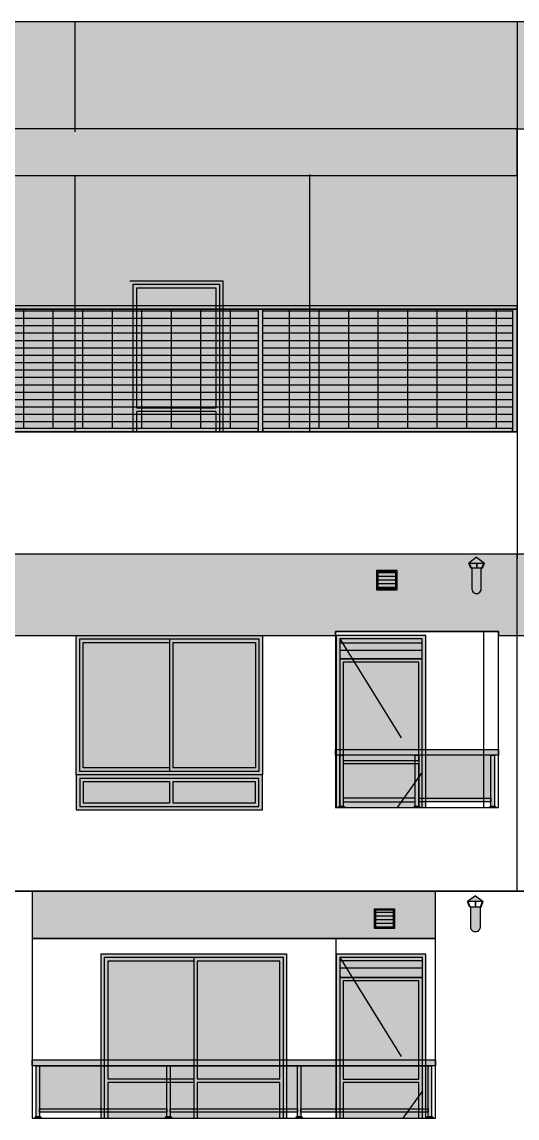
# Model space of a CAD drawing. Header units: metres. Extents: x -8678 to -7768, y 20 to 184.
# Drawn here: x -8330.49 to -8326.24, y 86.03 to 95.46 of the extents above; entities that cross this region are included whole.
import ezdxf
from ezdxf.xclip import XClip

# ---------------------------------------------------------------- set-up
doc = ezdxf.new("R2010")
doc.units = ezdxf.units.M
doc.header["$XCLIPFRAME"] = 0
doc.linetypes.add('CTE ELEV$0$DASHEDX2', pattern=[1.5, 1, -0.5])
for name, color, linetype in [('ARQ-DIM EMBASAM', 2, 'Continuous'), ('CTE ELEV$0$ARQ- FRISO', 7, 'Continuous'), ('CTE ELEV$0$ARQ-AUX', 7, 'Continuous'), ('CTE ELEV$0$ARQ-AUX1', 1, 'Continuous'), ('CTE ELEV$0$ARQ-AUX2', 2, 'Continuous'), ('CTE ELEV$0$ARQ-AUX3', 3, 'Continuous'), ('CTE ELEV$0$ARQ-CAX', 1, 'Continuous'), ('CTE ELEV$0$ARQ-PRJ', 7, 'CTE ELEV$0$DASHEDX2')]:
    doc.layers.add(name, color=color, linetype=linetype)
for name, color, linetype, true_color in [('CTE ELEV$0$COR CASTANHA', 7, 'Continuous', 0x92725d), ('CTE ELEV$0$COR CINZA FECHADO', 7, 'Continuous', 0x56534e), ('CTE ELEV$0$COR PLATINA', 7, 'Continuous', 0xa1a6a3), ('CTE ELEV$0$COR-CAIX', 7, 'Continuous', 0x45494e)]:
    doc.layers.add(name, color=color, linetype=linetype, true_color=true_color)

# ---------------------------------------------------------------- blocks, each defined once
blk = doc.blocks.new('CTE ELEV$0$V P 160x220')
at = {"layer": 'CTE ELEV$0$COR-CAIX'}
h = blk.add_hatch(color=256, dxfattribs=at)
h.dxf.hatch_style = 1
h.paths.add_polyline_path([(0, 2.174999999999999), (1.600000000000001, 2.174999999999999), (1.600000000000001, 0), (0, 0)])
h = blk.add_hatch(color=254, dxfattribs=at)
h.dxf.hatch_style = 1
h.paths.add_polyline_path([(0.7699999999999996, 2.115000000000001), (0.06000000000000233, 2.115000000000001), (0.06000000000000233, 1.1), (0.7699999999999996, 1.1)])
h.paths.add_polyline_path([(1.539999999999999, 2.115000000000001), (0.8000000000000007, 2.115000000000001), (0.8000000000000007, 1.1), (1.539999999999999, 1.1)])
h.paths.add_polyline_path([(1.539999999999999, 1.07), (0.8000000000000007, 1.07), (0.8000000000000007, 0.05999999999999894), (1.539999999999999, 0.05999999999999894)])
h.paths.add_polyline_path([(0.7699999999999996, 1.07), (0.06000000000000227, 1.07), (0.06000000000000227, 0.05999999999999894), (0.7699999999999996, 0.05999999999999894)])
at = {"layer": 'CTE ELEV$0$ARQ-CAX'}
for p, q in [((0.06000000000000227, 1.1), (0.7699999999999996, 1.1)), ((0.06000000000000227, 1.07), (0.7699999999999996, 1.07)), ((0.8000000000000007, 1.1), (1.539999999999999, 1.1)), ((0.8000000000000007, 1.07), (1.539999999999999, 1.07))]:
    blk.add_line(p, q, dxfattribs=at)
for points in [[(0, 2.174999999999999), (1.600000000000001, 2.174999999999999), (1.600000000000001, 0), (0, 0)], [(0.03000000000000114, 2.145), (1.57, 2.145), (1.57, 0.02999999999999936), (0.03000000000000114, 0.02999999999999936)]]:
    blk.add_lwpolyline(points, close=True, dxfattribs=at)
for points in [[(0.06000000000000227, 1.1), (0.06000000000000227, 2.115000000000001), (0.7699999999999996, 2.115000000000001)], [(0.7699999999999996, 2.115000000000001), (0.7699999999999996, 1.1)], [(0.8000000000000007, 2.145), (0.8000000000000007, 0.02999999999999936)], [(0.8000000000000007, 2.115000000000001), (1.539999999999999, 2.115000000000001), (1.539999999999999, 1.1)], [(0.7699999999999996, 0.05999999999999872), (0.06000000000000227, 0.05999999999999872), (0.06000000000000227, 1.07)], [(0.7699999999999996, 1.07), (0.7699999999999996, 0.05999999999999872)], [(1.539999999999999, 1.07), (1.539999999999999, 0.05999999999999872), (0.8000000000000007, 0.05999999999999872)]]:
    blk.add_lwpolyline(points, dxfattribs=at)
blk = doc.blocks.new('CTE ELEV$0$V P 80x220')
at = {"layer": 'CTE ELEV$0$ARQ-CAX'}
h = blk.add_hatch(dxfattribs=at)
h.set_pattern_fill('LINE', scale=0.02)
h.set_pattern_definition([(0, (0.7400407849635293, 2.169163100299187), (0, 0.0635), [])])
h.paths.add_polyline_path([(0.7400407911631108, 2.144949789303585), (0.02999849440722019, 2.144949107169002), (0.02999848566307151, 1.999949036142695), (0.7400407824189621, 1.999949860329835)])
h.paths.add_polyline_path([(0.7100407453911117, 0.1999555789822711), (0.05999299462339636, 0.1999482358424149), (0.05999307376919205, 0.02994369828709864), (0.7100408245369074, 0.02995089937439843)])
at = {"layer": 'CTE ELEV$0$COR-CAIX'}
h = blk.add_hatch(color=256, dxfattribs=at)
h.dxf.hatch_style = 1
h.paths.add_polyline_path([(0.769999870483506, -5.273226992130731e-05), (0.7699998704832787, 2.17494789076183), (0, 2.174949215283748), (0, 0)])
h = blk.add_hatch(color=254, dxfattribs=at)
h.dxf.hatch_style = 1
h.paths.add_polyline_path([(0.710040784963784, 1.944950380256748), (0.154021862521787, 1.944951513194523), (0.6780285646396669, 1.099947808699445), (0.7100407849640114, 1.099947735842511)])
h.paths.add_polyline_path([(0.154021862521787, 1.944951513194523), (0.05999697641482271, 1.944951704778552), (0.05999697641482277, 1.099949215283749), (0.6780285646396669, 1.099947808699445)])
h.paths.add_polyline_path([(0.7100407849640114, 0.9576991504390304), (0.7100407849640114, 1.048325482775265), (0.6966322975776743, 1.069947766359305), (0.05993953487359249, 1.069949215403971), (0.05998606635262183, 0.2299508745778374), (0.1932827310059605, 0.229950911856728)])
h.paths.add_polyline_path([(0.7100407849640114, 0.9576991504390303), (0.1932827310059605, 0.229950911856728), (0.7100407849640114, 0.2299510563777274)], flags=17)
at = {"layer": 'CTE ELEV$0$ARQ-CAX'}
for points in [[(0.769999870483506, -5.273226992130731e-05), (0.7699998704832787, 2.17494789076183), (0, 2.174949215283748), (0, 0)], [(0.7400407849635293, 2.144949539136251), (0.02999848820763873, 2.144949357336332), (0.02999848820763873, 1.97494935733632), (0.7400407849635293, 1.97494953913621)]]:
    blk.add_lwpolyline(points, close=True, dxfattribs=at)
for points in [[(0.7400407849642114, -5.273226992130731e-05), (0.7400407849637567, 1.974948785975349), (0.02999848820763873, 1.97495011049721), (0.02999848820763873, -1.51183053276327e-06)], [(0.7100407849640114, 1.09994789088231), (0.710040784963784, 1.944950380256748), (0.05999697641482271, 1.944951704778552), (0.05999697641482271, 1.099949215283749)], [(0.05993953487359249, 1.069949215403971), (0.05999880462081819, -3.650254399190089e-06)], [(0.7100407849640114, 1.069947735843021), (0.05993953487359249, 1.069949215403971)], [(0.05999697641482271, 1.099949215283749), (0.7100407849640114, 1.099947735842511)], [(0.7100407849640114, -4.910019444537284e-05), (0.7100407849640114, 1.06994789088211)], [(0.7100407849640114, 0.2299510563777272), (0.05998535251274006, 0.2299508745776375)], [(0.05998718681644277, 0.199951817210744), (0.7100407849640114, 0.1999519990106631)], [(0.059996972974659, 0.02995194118949485), (0.7100407849640114, 0.02994632509731332)], [(0, -5.078471625097336e-05), (0.769999870483506, -5.273226992130731e-05)]]:
    blk.add_lwpolyline(points, dxfattribs=at)
at = {"layer": 'CTE ELEV$0$ARQ-PRJ'}
blk.add_lwpolyline([(0.02999848820763873, 2.144949357336332), (0.7400407849639841, 0.9999480268527137), (0.02996351943511399, -5.086099804429978e-05)], dxfattribs=at)
blk = doc.blocks.new('CTE ELEV$0$v grd 3.47')
at = {"layer": 'CTE ELEV$0$COR-CAIX'}
h = blk.add_hatch(color=256, dxfattribs=at)
h.dxf.hatch_style = 1
h.paths.add_polyline_path([(-3.470051764252201, 0.4500000000001722), (7.124338452513257e-09, 0.4500000000001722), (0, 0.4999997341064386), (-3.470051771376539, 0.5000000000001705)])
h.paths.add_polyline_path([(-3.405051778488864, 0.4500000073565988), (-3.43505177137654, 0.4500000073565988), (-3.43505177137654, 0.01000002206945017), (-3.405051778488863, 0.01000002206945017)])
h.paths.add_polyline_path([(-2.321701183288468, 0.01000001471300476), (-2.271701183288468, 0.01000001471300476), (-2.271701183288468, 1.471300475897053e-08), (-2.321701183288468, 1.471300475897053e-08)])
h.paths.add_polyline_path([(-1.198350591644234, 0.0100000073565592), (-1.148350591644234, 0.0100000073565592), (-1.148350591644234, 7.356559195148549e-09), (-1.198350591644234, 7.356559195148549e-09)])
h.paths.add_polyline_path([(-1.158350595200396, 0.07998857673925747), (-0.064999996443838, 0.07998857673925747), (-0.064999996443838, 0.04998857673925811), (-1.158350595200396, 0.04998857673925811)])
h.paths.add_polyline_path([(-2.28170118684463, 0.07998859145210885), (-1.188350588088072, 0.0799885914521089), (-1.188350588088072, 0.04998859145210954), (-2.28170118684463, 0.04998859145210949)])
h.paths.add_polyline_path([(-1.188350588088072, 0.4499999926437077), (-1.158350595200396, 0.4499999926437077), (-1.158350595200396, 0.01000000735655917), (-1.188350588088072, 0.01000000735655922)])
h.paths.add_polyline_path([(-2.311701179732306, 0.4500000000001533), (-2.28170118684463, 0.4500000000001533), (-2.28170118684463, 0.01000001471300479), (-2.311701179732306, 0.01000001471300473)])
h.paths.add_polyline_path([(-3.405051778488863, 0.07998859145210874), (-2.311701179732306, 0.07998859145210879), (-2.311701179732306, 0.04998859145210943), (-3.405051778488863, 0.04998859145210938)])
h.paths.add_polyline_path([(-3.445051774932701, 0.01000002206945027), (-3.395051774932702, 0.01000002206945027), (-3.395051774932702, 2.206945026728135e-08), (-3.445051774932701, 2.206945026728135e-08)])
h.paths.add_polyline_path([(-0.07499999999999998, 0.01000000000011369), (-0.02499999999999999, 0.01000000000011369), (-0.02499999999999999, 1.13686837721616e-13), (-0.07499999999999998, 1.13686837721616e-13)])
h.paths.add_polyline_path([(-0.06499999644383839, 0.4499999852872622), (-0.03500000355616242, 0.4499999852872622), (-0.03500000355616198, 0.01000000000011366), (-0.06499999644383794, 0.01000000000011371)])
at = {"layer": 'CTE ELEV$0$COR-CAIX', "transparency": 33554610}
h = blk.add_hatch(color=254, dxfattribs=at)
h.dxf.hatch_style = 1
h.paths.add_polyline_path([(-2.311701179732306, 0.07998859145210879), (-2.311701179732306, 0.4500000000983832), (-3.405051778488864, 0.4500000072583689), (-3.405051778488863, 0.07998859145210874)])
h.paths.add_polyline_path([(-1.188350588088072, 0.0799885914521089), (-1.188350588088072, 0.4499999927419376), (-2.28170118684463, 0.4499999999019233), (-2.28170118684463, 0.07998859145210885)])
h.paths.add_polyline_path([(-1.158350595200396, 0.07998857673925747), (-0.06499999644383747, 0.07998857673925747), (-0.06499999644383836, 0.4499999853854922), (-1.158350595200396, 0.4499999925454778)])
at = {"ltscale": 0.05}
blk.add_lwpolyline([(0, 0.4999997341064386), (7.124338452513257e-09, 0.4500000000001722), (-3.470051764252201, 0.4500000000001722), (-3.470051771376539, 0.5000000000001705)], close=True, dxfattribs=at)
for points in [[(-3.43505177137654, 0.4500000073565988), (-3.405051778488864, 0.4500000073565988), (-3.405051778488863, 0.0100000220694503), (-3.43505177137654, 0.01000002206945024)], [(-2.311701179732306, 0.4500000000001533), (-2.28170118684463, 0.4500000000001533), (-2.28170118684463, 0.01000001471300479), (-2.311701179732306, 0.01000001471300473)], [(-1.188350588088072, 0.4499999926437077), (-1.158350595200396, 0.4499999926437077), (-1.158350595200396, 0.01000000735655917), (-1.188350588088072, 0.01000000735655922)], [(-0.06499999644383839, 0.4499999852872622), (-0.03500000355616242, 0.4499999852872622), (-0.03500000355616198, 0.01000000000011366), (-0.06499999644383794, 0.01000000000011371)], [(-3.445051774932701, 0.01000002206945027), (-3.395051774932702, 0.01000002206945027), (-3.395051774932702, 2.206945026728135e-08), (-3.445051774932701, 2.206945026728135e-08)], [(-3.405051778488863, 0.07998859145210874), (-2.311701179732306, 0.07998859145210879), (-2.311701179732306, 0.04998859145210943), (-3.405051778488863, 0.04998859145210938)], [(-2.321701183288468, 0.01000001471300476), (-2.271701183288468, 0.01000001471300476), (-2.271701183288468, 1.471300475897053e-08), (-2.321701183288468, 1.471300475897053e-08)], [(-2.28170118684463, 0.07998859145210885), (-1.188350588088072, 0.0799885914521089), (-1.188350588088072, 0.04998859145210954), (-2.28170118684463, 0.04998859145210949)], [(-1.198350591644234, 0.0100000073565592), (-1.148350591644234, 0.0100000073565592), (-1.148350591644234, 7.356559195148549e-09), (-1.198350591644234, 7.356559195148549e-09)], [(-1.158350595200396, 0.07998857673925747), (-0.064999996443838, 0.07998857673925747), (-0.064999996443838, 0.04998857673925811), (-1.158350595200396, 0.04998857673925811)], [(-0.07499999999999998, 0.01000000000011369), (-0.02499999999999999, 0.01000000000011369), (-0.02499999999999999, 1.13686837721616e-13), (-0.07499999999999998, 1.13686837721616e-13)]]:
    blk.add_lwpolyline(points, close=True)
blk.add_lwpolyline([(-3.420051774932702, 0.4500000073565988), (-0.05000000000000041, 0.4499999852872622)])
blk = doc.blocks.new('CTE ELEV$0$vp vento kit')
at = {"layer": 'CTE ELEV$0$ARQ-CAX', "transparency": 33554687}
h = blk.add_hatch(dxfattribs=at)
h.set_pattern_fill('LINE', scale=0.01)
h.set_pattern_definition([(0, (8794.04868885521, -68.7271093550549), (0, 0.03175), [])])
h.paths.add_polyline_path([(-0.1599999999998545, 0.1599999999999966), (-0.01000000000021828, 0.1599999999999966), (-0.01000000000021828, 0.01000000000000512), (-0.1599999999998545, 0.01000000000000512)])
at = {"layer": 'CTE ELEV$0$COR-CAIX', "transparency": 33554687}
h = blk.add_hatch(color=256, dxfattribs=at)
h.dxf.hatch_style = 1
h.paths.add_polyline_path([(-0.1700000000000728, 0.1700000000000017), (0, 0.1700000000000017), (0, 0), (-0.1700000000000728, 0)])
at = {"layer": 'CTE ELEV$0$ARQ-CAX'}
for points in [[(-0.1700000000000728, 0.1700000000000017), (0, 0.1700000000000017), (0, 0), (-0.1700000000000728, 0)], [(-0.1599999999998545, 0.1599999999999966), (-0.01000000000021828, 0.1599999999999966), (-0.01000000000021828, 0.01000000000000512), (-0.1599999999998545, 0.01000000000000512)]]:
    blk.add_lwpolyline(points, close=True, dxfattribs=at)
blk = doc.blocks.new('CTE ELEV$0$V FR CHAPEU CHINES')
at = {"layer": 'CTE ELEV$0$ARQ-AUX'}
h = blk.add_hatch(color=8, dxfattribs=at)
h.dxf.hatch_style = 1
h.paths.add_polyline_path([(-0.009999999999990902, 0.2615019417494653), (-0.07699999999999818, 0.2115019417495107), (0.05700000000001637, 0.2115019417495107)])
h.paths.add_polyline_path([(0.03000000000001136, 0.1674075048937669), (-0.05000000000001138, 0.1674075048937669), (-0.05000000000001138, -0.01000000050763281, 1), (0.03000000000001136, -0.009999999697330952)])
h.paths.add_polyline_path([(-0.007499999999993179, 0.2115019417495107), (-0.01249999999998863, 0.2115019417495107), (-0.01249999999998863, 0.1674075048937669), (-0.007499999999993179, 0.1674075048937669)])
h.paths.add_polyline_path([(-0.07164127316178792, 0.2115019417495107), (-0.07699999999999818, 0.2115019417495107), (-0.0600000000000023, 0.1674075048937669), (-0.05464127316179203, 0.1674075048937669)])
h.paths.add_polyline_path([(0.05700000000001637, 0.2115019417495107), (0.05164127316180611, 0.2115019417495107), (0.03464127316181022, 0.1674075048937669), (0.04000000000002048, 0.1674075048937669)])
at = {"layer": 'CTE ELEV$0$ARQ-CAX'}
for p, q in [((0.04000000000002048, 0.1674075048937669), (-0.06000000000000229, 0.1674075048937669)), ((-0.05000000000001138, 0.1674075048937669), (-0.05000000000001137, -0.0100000016205469)), ((0.03000000000001137, -0.0100000016205469), (0.03000000000001136, 0.1674075048937669))]:
    blk.add_line(p, q, dxfattribs=at)
for points in [[(-0.009999999999990905, 0.2615019417494653), (-0.07699999999999818, 0.2115019417495107)], [(-0.06000000000000227, 0.1674075048937669), (-0.07699999999999818, 0.2115019417495107)], [(-0.05464127316179201, 0.1674075048937669), (-0.07164127316178792, 0.2115019417495107)], [(-0.009999999999990905, 0.2615019417494653), (0.05700000000001637, 0.2115019417495107)], [(0.0346412731618102, 0.1674075048937669), (0.05164127316180611, 0.2115019417495107)], [(0.04000000000002046, 0.1674075048937669), (0.05700000000001637, 0.2115019417495107)]]:
    blk.add_lwpolyline(points, dxfattribs=at)
at = {"layer": 'CTE ELEV$0$ARQ-CAX', "elevation": -0.0066782737750034}
for points in [[(-0.07699999999999818, 0.2115019417495107), (0.05700000000001637, 0.2115019417495107)], [(-0.01249999999998863, 0.2115019417495107), (-0.01249999999998863, 0.1674075048937669)], [(-0.007499999999993179, 0.2115019417495107), (-0.007499999999993179, 0.1674075048937669)]]:
    blk.add_lwpolyline(points, dxfattribs=at)
at = {"layer": 'CTE ELEV$0$ARQ-CAX'}
blk.add_arc((-0.009999999999999998, -0.01000000050763281), 0.04000000000001138, 179.999998405868, 2.321343878276061e-06, dxfattribs=at)
blk = doc.blocks.new('CTE ELEV$0$elev 3 tipo')
at = {"layer": 'CTE ELEV$0$COR CASTANHA'}
h = blk.add_hatch(color=256, dxfattribs=at)
h.dxf.hatch_style = 1
h.paths.add_polyline_path([(6.919998617737292, 2.314999860623217), (10.38999705610149, 2.314999860623217), (10.38999705610149, 2.720000200037973), (6.919998617737292, 2.720000200037973)])
at = {"layer": 'CTE ELEV$0$ARQ- FRISO'}
blk.add_lwpolyline([(58.14994658083924, 2.720000200018745), (0, 2.720000200018745)], dxfattribs=at)
at = {"layer": 'CTE ELEV$0$ARQ-AUX1', "elevation": 7.927350600561936e-06}
blk.add_lwpolyline([(9.530470906403934, 2.314999860623217), (9.530470906403934, 0.7699998606232157)], dxfattribs=at)
at = {"layer": 'CTE ELEV$0$ARQ-AUX3', "elevation": -4.318356323902826e-06}
blk.add_lwpolyline([(10.38999705610149, 2.314999860623217), (6.919998617737292, 2.314999860623217), (6.919998617737292, 0.7699998606232157), (10.38999705610149, 0.7699998606232157)], close=True, dxfattribs=at)
at = {"layer": 'CTE ELEV$0$COR CASTANHA', "elevation": -4.318356323902826e-06}
blk.add_lwpolyline([(6.919998617737292, 2.314999860623217), (10.38999705610149, 2.314999860623217), (10.38999705610149, 2.720000200037973), (6.919998617737292, 2.720000200037973)], close=True, dxfattribs=at)
at = {"layer": 'CTE ELEV$0$ARQ-AUX1', "xscale": -1}
blk.add_blockref('CTE ELEV$0$V FR CHAPEU CHINES', (10.72124155611891, 2.42000008316225, 1.709015972702706e-05), dxfattribs=at)
at = {"layer": 'CTE ELEV$0$ARQ-AUX3'}
blk.add_blockref('CTE ELEV$0$v grd 3.47', (10.38999705610149, 0.7699998385537725, 3.963675300280968e-06), dxfattribs=at)
at = {"layer": 'CTE ELEV$0$ARQ-CAX'}
blk.add_blockref('CTE ELEV$0$vp vento kit', (10.03499705610193, 2.400000082654614, 1.709015972702706e-05), dxfattribs=at)
ref = blk.add_blockref('CTE ELEV$0$V P 160x220', (9.110438033649189, 0.004999811774851537, 3.963675300280968e-06), dxfattribs=dict(at, xscale=-1))
XClip(ref).set_block_clipping_path([(0, 0.7650000488483801), (1.6000000000000085, 2.200000000000001)])
ref = blk.add_blockref('CTE ELEV$0$V P 80x220', (9.535453821465126, 0.005050596491088299, 3.963675300280968e-06), dxfattribs=at)
XClip(ref).set_block_clipping_path([(-0.016847261978909955, 0.7649492641321292), (0.7809388425601504, 2.2154325848480614)])
blk = doc.blocks.new('CTE ELEV$0$v grd 156')
at = {"layer": 'CTE ELEV$0$COR-CAIX'}
h = blk.add_hatch(color=256, dxfattribs=at)
h.dxf.hatch_style = 1
h.paths.add_polyline_path([(-0.7150096908767286, 0.07998857673908688), (-1.335019388859774, 0.07998857673908698), (-1.335019388859774, 0.04998857673908762), (-0.7150096908767286, 0.04998857673908752)])
h.paths.add_polyline_path([(-0.7250096944328902, 0.009988604988179703), (-0.6750096944328902, 0.009988604988179703), (-0.6750096944328902, -1.139501182029733e-05), (-0.7250096944328902, -1.139501182029733e-05)])
h.paths.add_polyline_path([(-0.7150096908767286, 0.4499885914519401), (-0.6850096979890526, 0.4499885914519401), (-0.6850096979890526, 0.009988604988179703), (-0.7150096908767286, 0.009988604988179703)])
h.paths.add_polyline_path([(-1.375019392427948, 0.009988591451938186), (-1.325019392427948, 0.009988591451938186), (-1.325019392427948, -1.140854806181389e-05), (-1.375019392427948, -1.140854806181389e-05)])
h.paths.add_polyline_path([(-0.07500000356216943, 0.009988591451938303), (-0.02500000356216944, 0.009988591451938303), (-0.02500000356216944, -1.140854806169767e-05), (-0.07500000356216943, -1.140854806169767e-05)])
h.paths.add_polyline_path([(-0.6850096979890526, 0.07998857673908688), (-0.06500000000600742, 0.07998857673908698), (-0.06500000000600742, 0.04998857673908762), (-0.6850096979890526, 0.04998857673908752)])
h.paths.add_polyline_path([(-0.06500000000600745, 0.4499885914519402), (-0.03500000711833148, 0.4499885914519402), (-0.03500000711833146, 0.009988591451938303), (-0.06500000000600742, 0.009988591451938303)])
h.paths.add_polyline_path([(-1.365019388871786, 0.4499885779156986), (-1.33501939598411, 0.4499885779156986), (-1.33501939598411, 0.009988591451938186), (-1.365019388871786, 0.009988591451938186)])
h.paths.add_polyline_path([(-3.562169448301233e-09, 0.4999883255582065), (3.562169004212024e-09, 0.4499885914519402), (-1.40001939242795, 0.4499885914519401), (-1.400019399552288, 0.4999885914519384)])
at = {"layer": 'CTE ELEV$0$COR-CAIX', "transparency": 33554610}
h = blk.add_hatch(color=254, dxfattribs=at)
h.dxf.hatch_style = 1
h.paths.add_polyline_path([(-0.7150096908767286, 0.07998857673908685), (-0.7150096908767285, 0.4499885914519401), (-1.33501939598411, 0.4499885914519401), (-1.33501939598411, 0.07998857673908696)])
h.paths.add_polyline_path([(-0.6850096979890526, 0.07998857673908685), (-0.06500000000600714, 0.07998857673908699), (-0.06500000000600759, 0.4499885914519401), (-0.6850096979890526, 0.4499885914519401)])
at = {"ltscale": 0.05}
blk.add_lwpolyline([(-3.562169448301233e-09, 0.4999883255582065), (3.562169004212024e-09, 0.4499885914519402), (-1.40001939242795, 0.4499885914519401), (-1.400019399552288, 0.4999885914519384)], close=True, dxfattribs=at)
for points in [[(-1.365019388871786, 0.4499885779156986), (-1.33501939598411, 0.4499885779156986), (-1.33501939598411, 0.009988591451938186), (-1.365019388871786, 0.009988591451938186)], [(-0.7150096908767286, 0.4499885914519401), (-0.6850096979890526, 0.4499885914519401), (-0.6850096979890526, 0.009988604988179703), (-0.7150096908767286, 0.009988604988179703)], [(-0.06500000000600745, 0.4499885914519402), (-0.03500000711833148, 0.4499885914519402), (-0.03500000711833146, 0.009988591451938303), (-0.06500000000600742, 0.009988591451938303)], [(-1.375019392427948, 0.009988591451938186), (-1.325019392427948, 0.009988591451938186), (-1.325019392427948, -1.140854806181389e-05), (-1.375019392427948, -1.140854806181389e-05)], [(-0.7150096908767286, 0.07998857673908688), (-1.335019388859774, 0.07998857673908698), (-1.335019388859774, 0.04998857673908762), (-0.7150096908767286, 0.04998857673908752)], [(-0.7250096944328902, 0.009988604988179703), (-0.6750096944328902, 0.009988604988179703), (-0.6750096944328902, -1.139501182029733e-05), (-0.7250096944328902, -1.139501182029733e-05)], [(-0.6850096979890526, 0.07998857673908688), (-0.06500000000600742, 0.07998857673908698), (-0.06500000000600742, 0.04998857673908762), (-0.6850096979890526, 0.04998857673908752)], [(-0.07500000356216943, 0.009988591451938303), (-0.02500000356216944, 0.009988591451938303), (-0.02500000356216944, -1.140854806169767e-05), (-0.07500000356216943, -1.140854806169767e-05)]]:
    blk.add_lwpolyline(points, close=True)
blk = doc.blocks.new('CTE ELEV$0$V J 160x120')
at = {"layer": 'CTE ELEV$0$COR-CAIX'}
h = blk.add_hatch(color=256, dxfattribs=at)
h.dxf.hatch_style = 1
h.paths.add_polyline_path([(1.599999999999774, 1.199999994964849), (0, 1.199999994964849), (0, 0), (1.599999999999774, 0)])
h = blk.add_hatch(color=254, dxfattribs=at)
h.dxf.hatch_style = 1
h.paths.add_polyline_path([(0.770000000000028, 1.139999994964847), (0.05999999999994543, 1.139999994964847), (0.05999999999994543, 0.06000000000000227), (0.770000000000028, 0.06000000000000227)])
h.paths.add_polyline_path([(1.539999999999829, 1.139999994964847), (0.8000000000000007, 1.139999994964847), (0.8000000000000007, 0.06000000000000227), (1.539999999999828, 0.06000000000000227)])
at = {"layer": 'CTE ELEV$0$ARQ-CAX'}
for points in [[(1.599999999999774, 1.199999994964849), (0, 1.199999994964849), (0, 0), (1.599999999999774, 0)], [(1.570000000000029, 1.169999994964848), (0.02999999999974534, 1.169999994964848), (0.02999999999974534, 0.03000000000000114), (1.570000000000029, 0.03000000000000114)]]:
    blk.add_lwpolyline(points, close=True, dxfattribs=at)
for points in [[(0.770000000000028, 1.139999994964847), (0.05999999999994543, 1.139999994964847), (0.05999999999994543, 0.06000000000000227), (0.770000000000028, 0.06000000000000227)], [(0.770000000000028, 1.139999994964847), (0.770000000000028, 0.06000000000000227)], [(0.8000000000000007, 1.169999994964848), (0.8000000000000007, 0.03000000000000114)], [(0.8000000000000007, 0.06000000000000227), (1.539999999999829, 0.06000000000000227), (1.539999999999829, 1.139999994964847), (0.8000000000000007, 1.139999994964847)]]:
    blk.add_lwpolyline(points, dxfattribs=at)
blk = doc.blocks.new('CTE ELEV$0$V BAND INF 160x40')
at = {"layer": 'CTE ELEV$0$COR-CAIX'}
h = blk.add_hatch(color=256, dxfattribs=at)
h.dxf.hatch_style = 1
h.paths.add_polyline_path([(0, 0), (1.599999999999774, 0), (1.599999999999774, -0.3000000000000004), (0, -0.3000000000000004)])
h = blk.add_hatch(color=254, dxfattribs=at)
h.dxf.hatch_style = 1
h.paths.add_polyline_path([(0.770000000000028, -0.2399999999999999), (0.770000000000028, -0.06000000000000048), (0.06000000000000233, -0.0600000000000005), (0.06000000000000233, -0.2399999999999999)])
h.paths.add_polyline_path([(1.539999999999772, -0.2399999999999999), (1.539999999999772, -0.06000000000000048), (0.8000000000000007, -0.06000000000000051), (0.8000000000000007, -0.2399999999999999)])
at = {"layer": 'CTE ELEV$0$ARQ-CAX'}
for points in [[(0, 0), (1.599999999999774, 0), (1.599999999999774, -0.3000000000000004), (0, -0.3000000000000004)], [(0.03000000000000114, -0.03000000000000025), (1.569999999999773, -0.03000000000000025), (1.569999999999773, -0.2700000000000001), (0.03000000000000114, -0.2700000000000001)]]:
    blk.add_lwpolyline(points, close=True, dxfattribs=at)
for points in [[(0.770000000000028, -0.2399999999999999), (0.06000000000000227, -0.2399999999999999), (0.06000000000000227, -0.0600000000000005), (0.770000000000028, -0.0600000000000005)], [(0.770000000000028, -0.0600000000000005), (0.770000000000028, -0.2399999999999999)], [(0.8000000000000007, -0.0600000000000005), (1.539999999999772, -0.0600000000000005), (1.539999999999772, -0.2399999999999999), (0.8000000000000007, -0.2399999999999999)], [(0.8000000000000007, -0.0600000000000005), (0.8000000000000007, -0.2399999999999999)]]:
    blk.add_lwpolyline(points, dxfattribs=at)
blk = doc.blocks.new('CTE ELEV$0$elev 1 dupl inf')
at = {"layer": 'CTE ELEV$0$COR CINZA FECHADO', "transparency": 33554687}
h = blk.add_hatch(color=256, dxfattribs=at)
h.dxf.hatch_style = 1
h.paths.add_polyline_path([(26.57498214618136, 2.899998630981415), (58.14994658083924, 2.899998635350215), (58.14994658083924, 2.200050793593562), (48.6199239081634, 2.200050792501358), (48.6199239081634, 2.23499844869815), (47.2199243129453, 2.23499844869815), (47.2199243129453, 2.200050792228311), (46.35002024382811, 2.200050791955263), (46.35002024382811, 2.23499844869815), (45.30001983904549, 2.23499844869815), (45.30001983904549, 2.200050791409168), (36.20992851810661, 2.20005079086306), (36.20992851810661, 2.23499844869815), (35.15997329883248, 2.23499844869815), (35.15997329883248, 2.200050790316965), (26.57498214618136, 2.200050789224761)])
at = {"layer": 'CTE ELEV$0$ARQ- FRISO', "elevation": -8.510797045857506e-05}
blk.add_lwpolyline([(0, 2.899998630981415), (58.14994658083924, 2.899998630981415)], dxfattribs=at)
at = {"layer": 'CTE ELEV$0$ARQ- FRISO'}
blk.add_lwpolyline([(58.14994658083924, 0), (0, 0)], dxfattribs=at)
at = {"layer": 'CTE ELEV$0$ARQ-AUX1', "elevation": -0.000134420803558118}
blk.add_lwpolyline([(47.34993607800607, 2.23499844869815), (47.34993607800607, 0.7199984486981634)], dxfattribs=at)
at = {"layer": 'CTE ELEV$0$ARQ-AUX2', "elevation": -0.0001301024472342152}
blk.add_lwpolyline([(47.2199243129453, 2.23499844869815), (48.6199239081634, 2.23499844869815), (48.6199239081634, 0.7199984486981634), (47.2199243129453, 0.7199984486981634)], close=True, dxfattribs=at)
at = {"layer": 'CTE ELEV$0$ARQ-AUX3', "elevation": -4.318356323902819e-06}
blk.add_lwpolyline([(47.05994943095902, 0), (47.05994943095902, 2.899998630981415)], dxfattribs=at)
at = {"layer": 'CTE ELEV$0$COR CINZA FECHADO', "elevation": -0.000224201812276087}
blk.add_lwpolyline([(26.57498214618136, 2.899998630981415), (58.14994658083924, 2.899998635350215), (58.14994658083924, 2.200050793593562), (48.6199239081634, 2.200050792501358), (48.6199239081634, 2.23499844869815), (47.2199243129453, 2.23499844869815), (47.2199243129453, 2.200050792228311), (46.35002024382811, 2.200050791955263), (46.35002024382811, 2.23499844869815), (45.30001983904549, 2.23499844869815), (45.30001983904549, 2.200050791409168), (36.20992851810661, 2.20005079086306), (36.20992851810661, 2.23499844869815), (35.15997329883248, 2.23499844869815), (35.15997329883248, 2.200050790316965), (26.57498214618136, 2.200050789224761)], close=True, dxfattribs=at)
at = {"layer": 'CTE ELEV$0$ARQ-AUX'}
ref = blk.add_blockref('CTE ELEV$0$V P 80x220', (48.6149307612086, 0.02510290064734022, -0.000134420803558118), dxfattribs=dict(at, xscale=-1))
XClip(ref).set_block_clipping_path([(0, 0.6948955480508392), (0.9343692372351597, 2.24642385121731)])
at = {"layer": 'CTE ELEV$0$ARQ-AUX1', "xscale": -1}
blk.add_blockref('CTE ELEV$0$V FR CHAPEU CHINES', (47.3977535052727, 2.609998449205776, -0.0001301024472342152), dxfattribs=at)
at = {"layer": 'CTE ELEV$0$ARQ-AUX2', "xscale": -1}
blk.add_blockref('CTE ELEV$0$v grd 156', (47.21992431935178, 0.7199984486981634, -0.0001301024472342152), dxfattribs=at)
at = {"layer": 'CTE ELEV$0$ARQ-CAX', "xscale": -1}
blk.add_blockref('CTE ELEV$0$vp vento kit', (48.09492390816376, 2.58999844869814, -0.0001301024472342152), dxfattribs=at)
at = {"layer": 'CTE ELEV$0$ARQ-CAX'}
for name in ['CTE ELEV$0$V J 160x120', 'CTE ELEV$0$V BAND INF 160x40']:
    blk.add_blockref(name, (49.24990476829953, 1.000050796444313, -0.000134420803558118), dxfattribs=at)
blk = doc.blocks.new('CTE ELEV$0$v grd dupl sup 1')
at = {"transparency": 33554687}
h = blk.add_hatch(dxfattribs=at)
h.set_pattern_fill('GRATE', scale=0.08)
h.set_pattern_definition([(0, (0.04000000001360668, 1.020011691985658), (0, 0.0635), []), (90, (0.04000000001360668, 1.020011691985658), (-0.254, 1.555301434917139e-17), [])])
h.paths.add_polyline_path([(0.04000000001360648, 1.07001168484636), (0.04000000001360693, 0.04500019094693719), (2.185006672363125, 0.04500019830335644), (2.185006672363125, 1.070011683310774)])
h.paths.add_polyline_path([(2.225006665251749, 1.070011683282139), (2.225006665251749, 0.0450001893827161), (4.370013337601268, 0.04500019673913569), (4.370013337601268, 1.070011681746553)])
h.paths.add_polyline_path([(4.410013330489893, 1.070011681717918), (4.410013330489893, 0.0450001878184948), (6.555020002839412, 0.04500019517491449), (6.555020002839411, 1.070011680182332)])
h.paths.add_polyline_path([(6.595019995728036, 1.070011680153697), (6.595019995728036, 0.04500018625427382), (8.740026668077553, 0.04500019361069341), (8.740026668077553, 1.070011678618111)])
h.paths.add_polyline_path([(8.780026660966177, 1.070011678589475), (8.780026660966179, 0.04500018469005285), (10.9250333333166, 0.04500019204647254), (10.92503333331661, 1.07001167705389)])
at = {"layer": 'CTE ELEV$0$COR-CAIX', "transparency": 33554687}
h = blk.add_hatch(color=256, dxfattribs=at)
h.dxf.hatch_style = 1
h.paths.add_polyline_path([(10.96503331908025, 1.100011426091939), (10.96503332620341, 1.070011691985658), (7.12498149368912e-09, 1.070011691985658), (0, 1.100011691985671)])
h.paths.add_polyline_path([(7.124982132067359e-09, 1.070011684860678), (0.04000000001360668, 1.070011684860678), (0.04000000001360668, 0.01500019094693594), (7.124982132067359e-09, 0.01500019094693594)])
h.paths.add_polyline_path([(8.780026660966175, 0.04500018469005296), (10.92503333331569, 0.04500019204647243), (10.92503333331569, 0.01500019204647129), (8.780026660966175, 0.01500018469005182)])
h.paths.add_polyline_path([(6.595019995728035, 0.04500018625427393), (8.740026668077553, 0.04500019361069341), (8.740026668077553, 0.01500019361069227), (6.595019995728035, 0.0150001862542728)])
h.paths.add_polyline_path([(4.410013330489893, 0.04500018781849491), (6.555020002839411, 0.04500019517491438), (6.555020002839411, 0.01500019517491324), (4.410013330489893, 0.01500018781849377)])
h.paths.add_polyline_path([(2.22500666525175, 0.0450001893827161), (4.370013337601268, 0.04500019673913558), (4.370013337601268, 0.01500019673913444), (2.22500666525175, 0.01500018938271497)])
h.paths.add_polyline_path([(0.04000000001360668, 0.04500019094693708), (2.185006672363125, 0.04500019830335655), (2.185006672363125, 0.01500019830335542), (0.04000000001360668, 0.01500019094693594)])
h.paths.add_polyline_path([(8.740026668077553, 1.070011678603793), (8.780026660966177, 1.070011678603793), (8.780026660966177, 0.01500018469003739), (8.740026668077553, 0.01500018469003739)])
h.paths.add_polyline_path([(6.555020002839411, 1.070011680168014), (6.595019995728036, 1.070011680168014), (6.595019995728036, 0.01500018625425836), (6.555020002839411, 0.01500018625425836)])
h.paths.add_polyline_path([(4.370013337601268, 1.070011681732235), (4.410013330489893, 1.070011681732235), (4.410013330489893, 0.01500018781847956), (4.370013337601268, 0.01500018781847956)])
h.paths.add_polyline_path([(2.185006672363125, 1.070011683296456), (2.225006665251749, 1.070011683296456), (2.225006665251749, 0.01500018938270054), (2.185006672363125, 0.01500018938270054)])
h.paths.add_polyline_path([(10.92503333331661, 1.070011677039572), (10.96503332620341, 1.070011677039572), (10.96503332620341, 0.0150001831258304), (10.92503333331661, 0.0150001831258304)])
at = {"ltscale": 0.05}
blk.add_lwpolyline([(10.96503331908025, 1.100011426091939), (10.96503332620341, 1.070011691985658), (7.12498149368912e-09, 1.070011691985658), (0, 1.100011691985671)], close=True, dxfattribs=at)
for points in [[(7.124982132067359e-09, 1.070011684860678), (0.04000000001360668, 1.070011684860678), (0.04000000001360668, 0.01500019094693594), (7.124982132067359e-09, 0.01500019094693594)], [(2.185006672363125, 1.070011683296456), (2.225006665251749, 1.070011683296456), (2.225006665251749, 0.01500018938270054), (2.185006672363125, 0.01500018938270054)], [(4.370013337601268, 1.070011681732235), (4.410013330489893, 1.070011681732235), (4.410013330489893, 0.01500018781847956), (4.370013337601268, 0.01500018781847956)], [(6.555020002839411, 1.070011680168014), (6.595019995728036, 1.070011680168014), (6.595019995728036, 0.01500018625425836), (6.555020002839411, 0.01500018625425836)], [(8.740026668077553, 1.070011678603793), (8.780026660966177, 1.070011678603793), (8.780026660966177, 0.01500018469003739), (8.740026668077553, 0.01500018469003739)], [(10.92503333331661, 1.070011677039572), (10.96503332620341, 1.070011677039572), (10.96503332620341, 0.0150001831258304), (10.92503333331661, 0.0150001831258304)], [(0.04000000001360668, 0.04500019094693708), (2.185006672363125, 0.04500019830335655), (2.185006672363125, 0.01500019830335542), (0.04000000001360668, 0.01500019094693594)], [(2.22500666525175, 0.0450001893827161), (4.370013337601268, 0.04500019673913558), (4.370013337601268, 0.01500019673913444), (2.22500666525175, 0.01500018938271497)], [(4.410013330489893, 0.04500018781849491), (6.555020002839411, 0.04500019517491438), (6.555020002839411, 0.01500019517491324), (4.410013330489893, 0.01500018781849377)], [(6.595019995728035, 0.04500018625427393), (8.740026668077553, 0.04500019361069341), (8.740026668077553, 0.01500019361069227), (6.595019995728035, 0.0150001862542728)], [(8.780026660966175, 0.04500018469005296), (10.92503333331569, 0.04500019204647243), (10.92503333331569, 0.01500019204647129), (8.780026660966175, 0.01500018469005182)]]:
    blk.add_lwpolyline(points, close=True)
blk.add_lwpolyline([(0.02000000356929441, 1.070011684860678), (10.94503332976001, 1.070011677039572)])
blk = doc.blocks.new('*U670')
at = {"layer": 'CTE ELEV$0$COR-CAIX', "transparency": 33554610}
h = blk.add_hatch(color=256, dxfattribs=at)
h.dxf.hatch_style = 1
h.paths.add_polyline_path([(0.799999999999997, 0.03999999999970782), (0, 0.03999999999970782), (0, -2.155000000000189), (0.799999999999997, -2.155000000000189)])
at = {"layer": 'CTE ELEV$0$COR-CAIX', "transparency": 33554687}
h = blk.add_hatch(color=254, dxfattribs=at)
h.dxf.hatch_style = 1
h.paths.add_polyline_path([(0.0600000000000023, -1.055000023596474), (0.7399999999999947, -1.055000023596474), (0.7399999999999947, -0.02000000000029445), (0.06000000000000227, -0.02000000000029445)])
h.paths.add_polyline_path([(0.0600000000000023, -2.095000000000191), (0.7399999999999949, -2.095000000000191), (0.7399999999999949, -1.08500002359645), (0.06000000000000227, -1.08500002359645)])
at = {"layer": 'CTE ELEV$0$ARQ-CAX'}
for points in [[(0.799999999999997, 0.03999999999970782), (0, 0.03999999999970782), (0, -2.155000000000189), (0.799999999999997, -2.155000000000189)], [(0.7699999999999959, 0.009999999999706688), (0.03000000000000114, 0.009999999999706688), (0.03000000000000114, -2.125000000000188), (0.7699999999999959, -2.125000000000188)]]:
    blk.add_lwpolyline(points, close=True, dxfattribs=at)
for points in [[(0.7399999999999948, -1.055000023596474), (0.7399999999999948, -0.02000000000029445), (0.06000000000000227, -0.02000000000029445), (0.06000000000000227, -1.055000023596474)], [(0.06000000000000227, -1.055000023596474), (0.7399999999999948, -1.055000023596474)], [(0.06000000000000227, -1.08500002359645), (0.06000000000000227, -2.095000000000191), (0.7399999999999948, -2.095000000000191), (0.7399999999999948, -1.08500002359645)], [(0.06000000000000227, -1.08500002359645), (0.7399999999999948, -1.08500002359645)]]:
    blk.add_lwpolyline(points, dxfattribs=at)
blk = doc.blocks.new('CTE ELEV$0$elev 1  dupl sup cob')
at = {"layer": 'CTE ELEV$0$COR PLATINA', "transparency": 33554687}
h = blk.add_hatch(color=256, dxfattribs=at)
h.dxf.hatch_style = 1
h.paths.add_polyline_path([(47.05993413836586, 4.614999999999995), (42.6548277243146, 4.614999999999995), (42.6548277243146, 3.69500009865844), (46.85987861008289, 3.69500009865844), (47.05994566590893, 3.69500009865844)])
h.paths.add_polyline_path([(42.6548277243146, 4.614999999999995), (39.90995321057562, 4.614999999999981), (39.90995321057562, 3.69500009865844), (42.6548277243146, 3.69500009865844)])
h = blk.add_hatch(color=256, dxfattribs=at)
h.dxf.hatch_style = 1
h.paths.add_polyline_path([(50.85993385516122, 4.614999999999995), (47.05993413836586, 4.614999999999995), (47.05994566590893, 3.69500009865844), (50.85993385516122, 3.69500009865844)])
h.paths.add_polyline_path([(53.65993385484944, 4.615000000000009), (50.85993385516122, 4.615000000000009), (50.85993385516122, 3.69500009865844), (53.65993385484944, 3.69500009865844)])
h = blk.add_hatch(color=256, dxfattribs=at)
h.dxf.hatch_style = 1
h.paths.add_polyline_path([(53.65993385484944, 3.295000098658448), (47.05994605815977, 3.295000098658448), (47.05994605815977, 1.090011499176015), (53.65993385484944, 1.090011499176015)])
at = {"layer": 'CTE ELEV$0$COR-CAIX', "transparency": 33554687}
h = blk.add_hatch(color=256, dxfattribs=at)
h.dxf.hatch_style = 1
h.paths.add_polyline_path([(47.05993979248342, 3.69500009865844), (53.65993385484944, 3.69500009865844), (53.65993385484944, 3.295000098658448), (47.05993979248342, 3.295000098658448)])
at = {"layer": 'CTE ELEV$0$ARQ-AUX'}
for points, elevation in [([(42.6548277243146, 4.614999999999995), (50.86997403521855, 4.614999999999995)], 8.636712647805964e-06), ([(48.84497099912551, 3.304100013833585), (48.84498034540957, 1.090011499176015)], -4.318356323501638e-06)]:
    blk.add_lwpolyline(points, dxfattribs=dict(at, elevation=elevation))
blk.add_lwpolyline([(47.05993413836586, 4.614999999999995), (47.05994597915742, 3.670000097937631)], dxfattribs=at)
at = {"layer": 'CTE ELEV$0$ARQ-AUX1', "elevation": -4.318356323501638e-06}
for points in [[(50.85993385516122, 3.670000097937631), (50.85993385516122, 4.615000000000009), (53.65993385484944, 4.615000000000009), (53.65993385484944, 1.090011499176015)], [(50.85993385516122, 1.090011499176015), (50.85993385516122, 3.295000098658448)]]:
    blk.add_lwpolyline(points, dxfattribs=at)
at = {"layer": 'CTE ELEV$0$ARQ-AUX2'}
blk.add_line((47.05994605815977, 1.090011499176015, -1.727342620747985e-05), (58.14994609089263, 1.090011499176015, -1.727342620747985e-05), dxfattribs=at)
at = {"layer": 'CTE ELEV$0$ARQ-AUX3'}
blk.add_line((47.05994597915742, 3.670000097945149, 8.636712647808288e-06), (47.05994605815977, 0, 4.318356323902826e-06), dxfattribs=at)
at = {"layer": 'CTE ELEV$0$ARQ-AUX3', "elevation": 4.318356323903199e-06}
blk.add_lwpolyline([(47.05994597915742, 3.69500009865844), (46.85987861008289, 3.69500009865844)], dxfattribs=at)
at = {"layer": 'CTE ELEV$0$ARQ-AUX3', "elevation": -6.99392880136662e-06}
blk.add_lwpolyline([(47.05993979248342, 3.69500009865844), (53.65993385484944, 3.69500009865844), (53.65993385484944, 3.295000098658448), (47.05993979248342, 3.295000098658448)], close=True, dxfattribs=at)
at = {"layer": 'CTE ELEV$0$COR PLATINA', "elevation": -6.99392880136662e-06}
blk.add_lwpolyline([(53.65993385484944, 3.295000098658448), (47.05994605815977, 3.295000098658448), (47.05994605815977, 1.090011499176015), (53.65993385484944, 1.090011499176015)], close=True, dxfattribs=at)
ref = blk.add_blockref('*U670', (49.5898633456236, 2.350000097935762, 8.636712647406029e-06))
XClip(ref).set_block_clipping_path([(0, -1.259988598759719), (0.7999998496470653, 0.039999999999722036)])
at = {"layer": 'CTE ELEV$0$ARQ-AUX2'}
blk.add_blockref('CTE ELEV$0$v grd dupl sup 1', (47.05994605815977, 1.07501130822908, -2.626482079077585e-05), dxfattribs=at)
blk = doc.blocks.new('CTE ELEV')
at = {"xscale": -1}
for name, p in [('CTE ELEV$0$elev 1  dupl sup cob', (-8279.176280964706, 90.84000364992555, -1.979369905682568e-05)), ('CTE ELEV$0$elev 1 dupl inf', (-8279.176280964706, 87.98000386523559, -9.896849528063904e-06))]:
    blk.add_blockref(name, p, dxfattribs=at)
blk.add_blockref('CTE ELEV$0$elev 3 tipo', (-8337.326227545545, 85.26000726556549, -9.896849528064772e-06))

msp = doc.modelspace()

# ---------------------------------------------------------------- block references
at = {"layer": 'ARQ-DIM EMBASAM'}
msp.add_blockref('CTE ELEV', (0, 0), dxfattribs=at)

doc.saveas('drawing.dxf')
